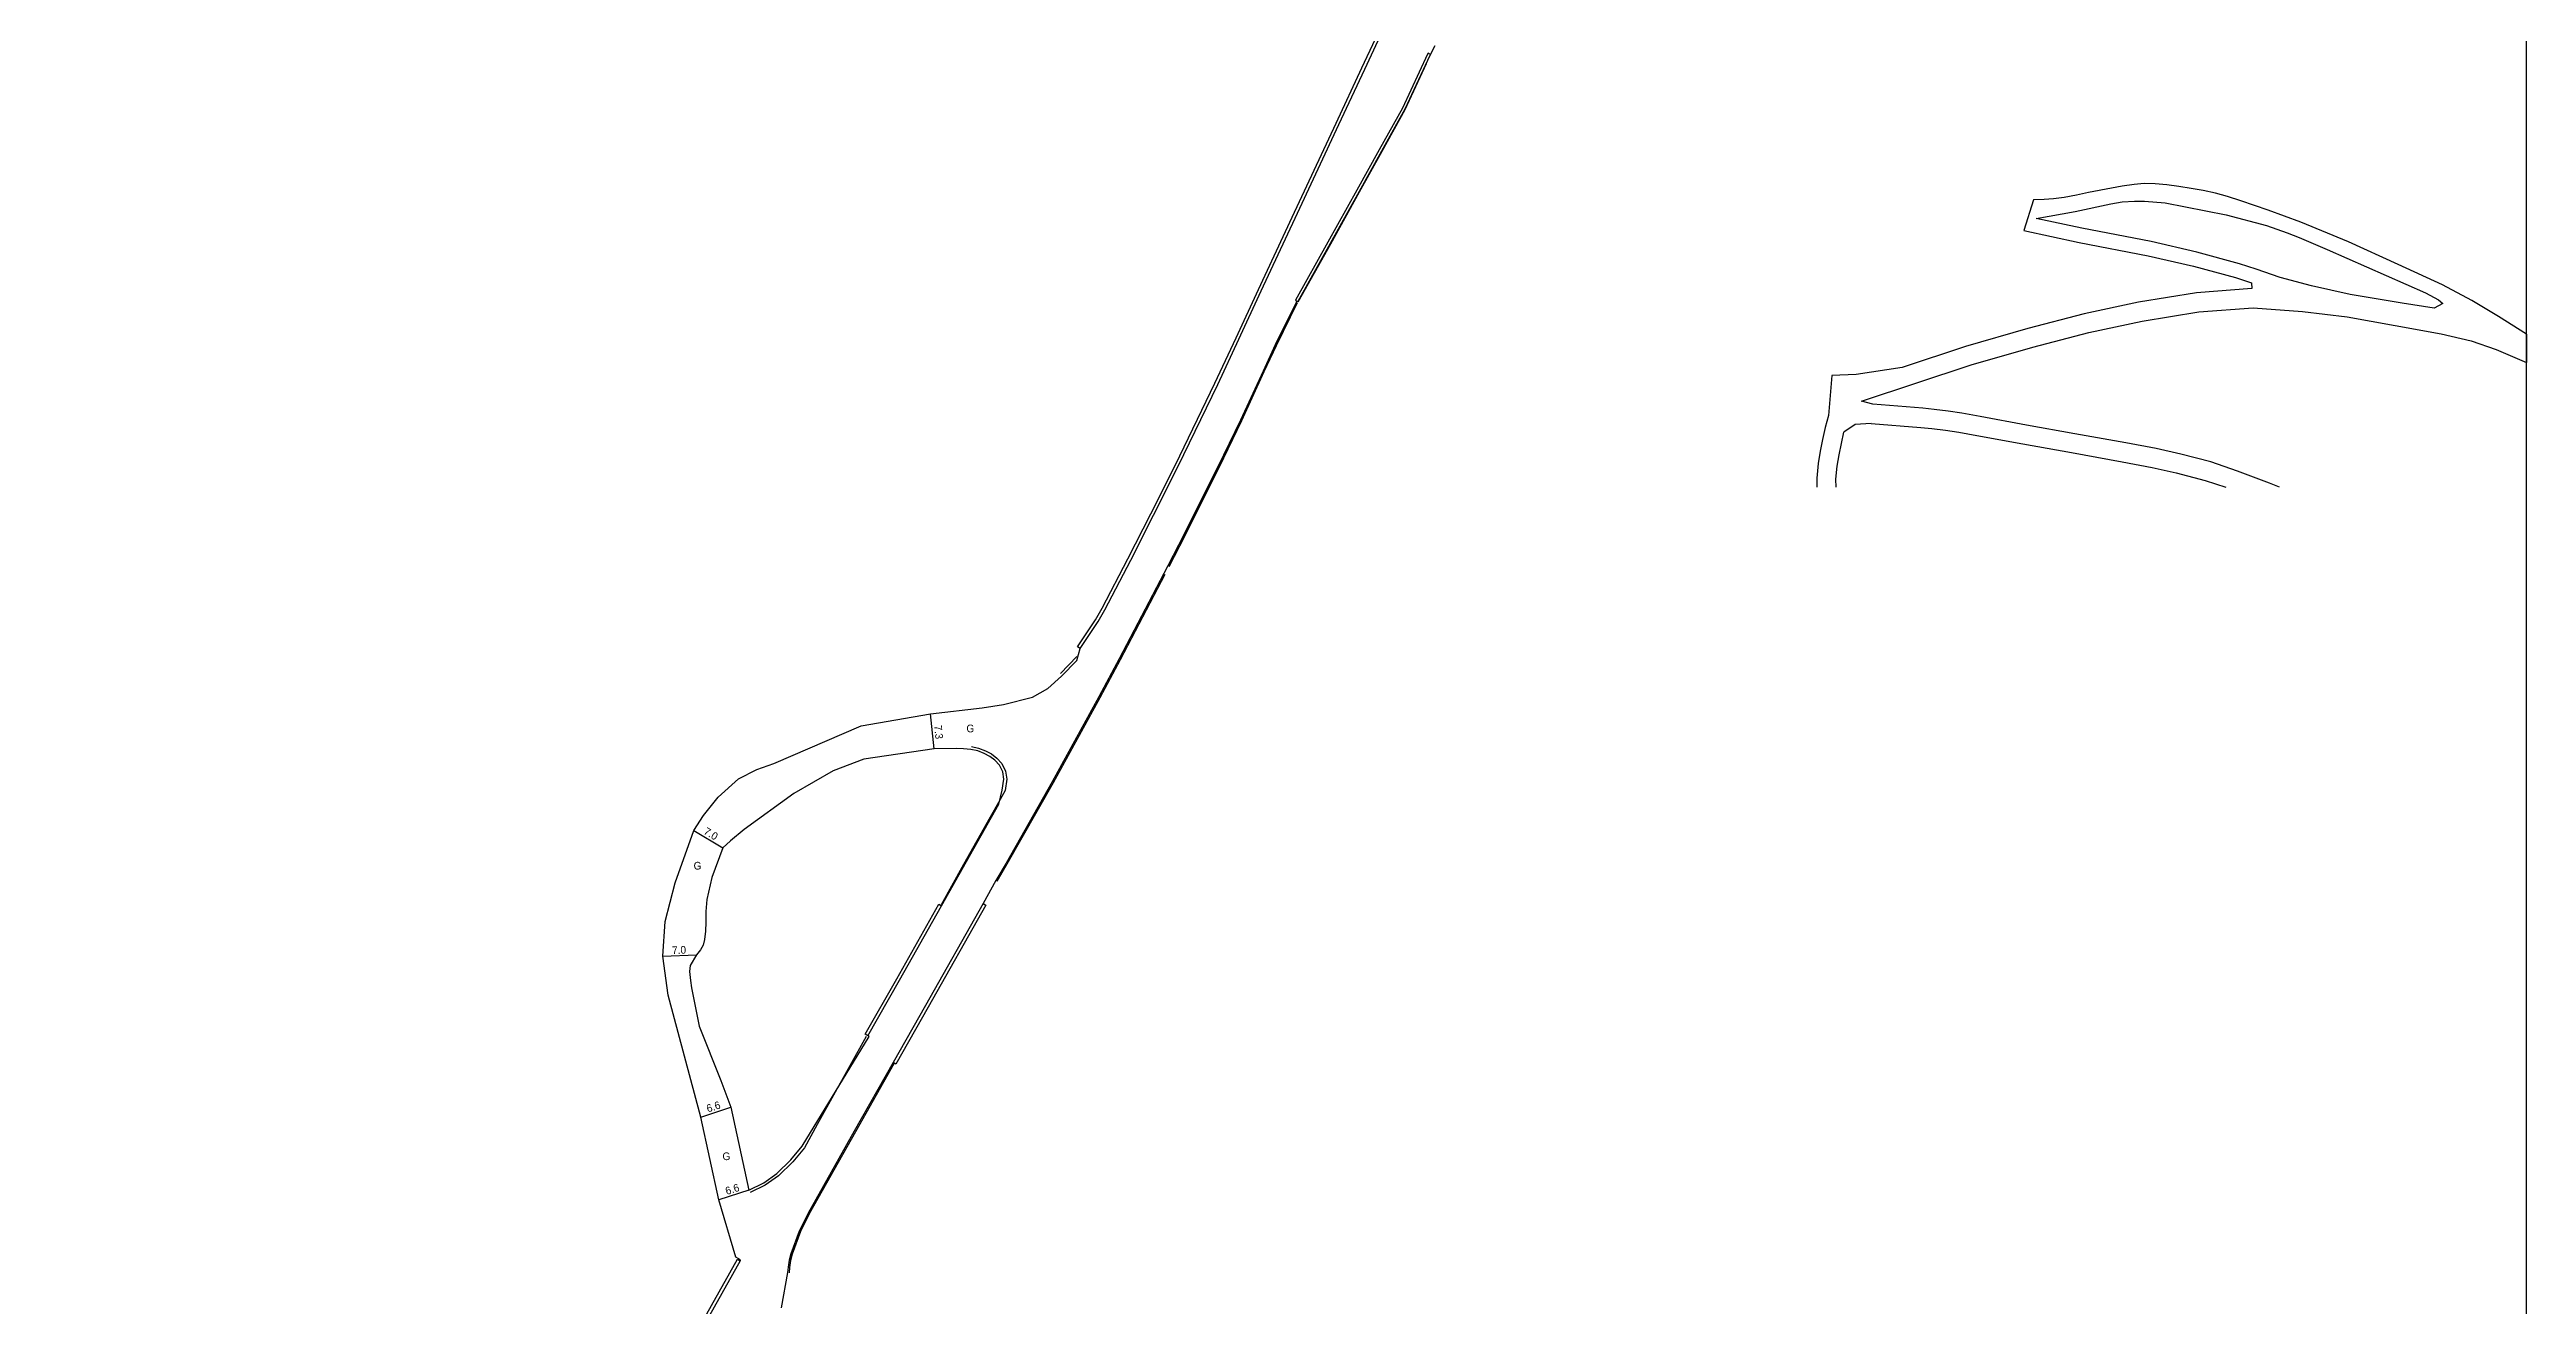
# Model space of a CAD drawing. Header units: metres. Extents: x 0 to 2400, y -93000 to -90000.
# Drawn here: x 1885 to 2400, y -92217 to -91956 of the extents above; entities that cross this region are included whole.
import ezdxf

# ---------------------------------------------------------------- set-up
doc = ezdxf.new("R2010")
doc.units = ezdxf.units.M
doc.header["$LTSCALE"] = 2.5
for name, color, linetype in [('側溝・桝', 7, 'Continuous'), ('図郭', 7, 'Continuous'), ('幅員', 7, 'Continuous'), ('歩道・分離帯・安全施設', 7, 'Continuous'), ('舗装', 7, 'Continuous'), ('道路', 7, 'Continuous')]:
    doc.layers.add(name, color=color, linetype=linetype)
doc.styles.get("Standard").update_dxf_attribs({"font": ''})
doc.styles.get('Standard').set_extended_font_data('@MS PGothic')

msp = doc.modelspace()

# ---------------------------------------------------------------- linework, layer by layer
at = {"layer": '側溝・桝'}
for points in [[(2099.5, -92080.29), (2103.21, -92074.67), (2104.64, -92072.22), (2110, -92061.91), (2114.74, -92052.55), (2119.85, -92042.38), (2128.09, -92025.38), (2132.47, -92015.94), (2137.11, -92005.94), (2144.15, -91990.84), (2153.26, -91971.37), (2158.62, -91959.86), (2163.72, -91948.96), (2165.55, -91945), (2164.96, -91944.73)], [(2172.27, -91956.78), (2171.77, -91956.53), (2171.67, -91956.73), (2166.45, -91967.92), (2161.65, -91976.6), (2156.97, -91985.01), (2150.98, -91995.81), (2144.22, -92007.88), (2144.52, -92008.03)], [(2055.4, -92160.77), (2061.94, -92149.23), (2070.69, -92133.75)], [(2079.34, -92133.29), (2067.33, -92154.49), (2060.63, -92166.29)], [(2028.84, -92207.51), (2019.63, -92223.96), (2015.99, -92229.66), (2013.17, -92233.67), (2009.82, -92238.21), (2006.03, -92242.88), (2001.96, -92247.51), (1998.55, -92251.04), (1993.48, -92255.56), (1987.96, -92259.73), (1983.31, -92262.86), (1978.7, -92265.64), (1975.52, -92267.4), (1975.21, -92266.83)]]:
    msp.add_lwpolyline(points, dxfattribs=at)
at = {"layer": '図郭'}
msp.add_lwpolyline([(1600, -92400), (2400, -92400), (2400, -91800), (1600, -91800)], close=True, dxfattribs=at)
at = {"layer": '幅員'}
for points in [[(2069.16, -92101.1), (2068.38, -92093.85)], [(2019.25, -92118.07), (2025.25, -92121.68)], [(2012.76, -92144.21), (2019.76, -92143.93)], [(2020.66, -92177.7), (2026.92, -92175.62)], [(2030.67, -92192.82), (2024.4, -92194.87)]]:
    msp.add_lwpolyline(points, dxfattribs=at)
at = {"layer": '歩道・分離帯・安全施設'}
for points in [[(2144.81, -92008.18), (2151.55, -91996.13), (2157.54, -91985.33), (2162.22, -91976.92), (2167.04, -91968.22), (2171.49, -91958.69)], [(2117.98, -92063.19), (2120.2, -92058.93), (2128.36, -92042.65), (2133.07, -92032.9), (2137.75, -92022.71), (2140.29, -92017.28), (2144.68, -92008.35)], [(2082.25, -92128.61), (2084.35, -92125.01), (2093.95, -92108.08), (2103.64, -92090.47), (2107.88, -92082.54), (2117.14, -92064.82)], [(2098.82, -92081.89), (2095.43, -92085.46)], [(2076.89, -92100.63), (2078.39, -92100.97), (2079.83, -92101.51), (2081.09, -92102.18), (2082.18, -92103.03), (2083.22, -92104.15), (2083.99, -92105.74), (2084.24, -92107.4), (2083.91, -92109.77)], [(2083.91, -92109.77), (2082.5, -92112.26), (2080.83, -92115.35), (2075.27, -92125.17), (2070.62, -92133.57)], [(2055.05, -92160.91), (2044.85, -92179.17), (2042.23, -92184.06)], [(2060.79, -92166.62), (2052.82, -92180.74), (2043.2, -92197.77), (2041.41, -92201.45), (2039.64, -92206.17), (2039.32, -92207.44), (2039.1, -92208.9), (2039, -92210)], [(2042.23, -92184.06), (2039.83, -92186.98), (2036.82, -92189.86), (2034.04, -92191.83), (2030.94, -92193.36)]]:
    msp.add_lwpolyline(points, dxfattribs=at)
at = {"layer": '道路'}
for points in [[(2098.96, -92079.94), (2102.66, -92074.33), (2104.07, -92071.91), (2109.42, -92061.61), (2114.16, -92052.26), (2119.27, -92042.09), (2127.5, -92025.1), (2131.88, -92015.67), (2136.52, -92005.67), (2143.56, -91990.57), (2152.67, -91971.09), (2158.03, -91959.58), (2163.13, -91948.68)], [(2173.17, -91954.98), (2172.18, -91956.97), (2166.96, -91968.18), (2162.14, -91976.87), (2157.46, -91985.28), (2151.47, -91996.08), (2144.73, -92008.13), (2144.52, -92008.03), (2140.03, -92017.15), (2137.49, -92022.59), (2132.81, -92032.77), (2128.1, -92042.52), (2119.94, -92058.8), (2117.72, -92063.06), (2116.88, -92064.69), (2107.62, -92082.41), (2103.38, -92090.33), (2093.69, -92107.94), (2084.1, -92124.87), (2082, -92128.47), (2079.34, -92133.29), (2079.93, -92133.63), (2067.92, -92154.82), (2061.23, -92166.63), (2060.63, -92166.29), (2052.57, -92180.6), (2042.95, -92197.64), (2041.14, -92201.34), (2039.36, -92206.08), (2039.04, -92207.39), (2038.82, -92208.87), (2038.72, -92209.97), (2037.38, -92217.34)], [(2297.56, -91986.98), (2295.6, -91993.4)], [(2400, -92014.93), (2394.18, -92011.26), (2388.67, -92007.93), (2382.53, -92004.68), (2373.31, -92000.43), (2363.03, -91995.72), (2353.11, -91991.65), (2346.3, -91989.17), (2340.67, -91987.2), (2337.88, -91986.31), (2335.4, -91985.61), (2332.8, -91985.06), (2330.33, -91984.64), (2327.77, -91984.2), (2325.26, -91983.88), (2322.86, -91983.7), (2320.55, -91983.63), (2318.46, -91983.78), (2316.03, -91984.15), (2313.75, -91984.58), (2309.03, -91985.46), (2306.5, -91986.02), (2303.95, -91986.49), (2301.76, -91986.77), (2299.8, -91986.91), (2297.56, -91986.98)], [(2298.14, -91990.88), (2306.2, -91989.4), (2313.64, -91987.83), (2316.02, -91987.45), (2318.57, -91987.27), (2320.66, -91987.27), (2324.95, -91987.61), (2337.58, -91990.11), (2346.02, -91992.36), (2350.3, -91993.87), (2352.79, -91994.86), (2358.57, -91997.3), (2379.02, -92006.35), (2381.74, -92007.81), (2382.63, -92008.58), (2380.84, -92009.55), (2374.18, -92008.49), (2363.36, -92006.68), (2355.32, -92004.86), (2348.83, -92003.16), (2343.81, -92001.4)], [(2343.81, -92001.4), (2340.39, -92000.28), (2331.54, -91997.91), (2322.01, -91995.68), (2307.62, -91992.92), (2298.14, -91990.88)], [(2295.6, -91993.4), (2307.03, -91995.86), (2321.39, -91998.61), (2330.8, -92000.82), (2339.54, -92003.16), (2342.88, -92004.25)], [(2342.95, -92005.46), (2331.46, -92006.3), (2319.38, -92008.27), (2308.12, -92010.68), (2296.4, -92013.77), (2283.44, -92017.49), (2270.27, -92021.87)], [(2342.88, -92004.25), (2342.95, -92005.46)], [(2261.82, -92028.88), (2284.62, -92021.32), (2297.47, -92017.63), (2309.05, -92014.57), (2320.12, -92012.2), (2331.93, -92010.28), (2343.24, -92009.45)], [(2343.24, -92009.45), (2353.45, -92010.18), (2362.75, -92011.31), (2372.69, -92013.09), (2382.25, -92014.83), (2388.49, -92016.34), (2393.74, -92018.09), (2400, -92020.84)], [(2400, -92014.93), (2400, -92020.84)], [(2270.27, -92021.87), (2260.74, -92023.28), (2255.66, -92023.51), (2254.98, -92031.82)], [(2254.98, -92031.82), (2254.3, -92034.31), (2253.75, -92036.83), (2253.25, -92039.27), (2252.83, -92041.8), (2252.53, -92044.88), (2252.54, -92046.76)], [(2264.18, -92029.5), (2261.82, -92028.88)], [(2348.68, -92046.76), (2346.6, -92045.9), (2339.95, -92043.37), (2334.41, -92041.48), (2328.18, -92039.84), (2323.04, -92038.7), (2316.74, -92037.5), (2306.16, -92035.61), (2296.09, -92033.81), (2286.51, -92032.04), (2282.68, -92031.35), (2279.87, -92030.95), (2276.95, -92030.55), (2274.56, -92030.3), (2264.18, -92029.5)], [(2256.54, -92046.76), (2256.53, -92045.06), (2256.8, -92042.33), (2257.19, -92039.99), (2257.66, -92037.65), (2258.18, -92035.26)], [(2263.87, -92033.49), (2260.51, -92033.68), (2258.18, -92035.26)], [(2263.87, -92033.49), (2274.2, -92034.29), (2276.47, -92034.52), (2279.32, -92034.91), (2282.04, -92035.29), (2285.79, -92035.98), (2295.38, -92037.75), (2305.46, -92039.55), (2316.01, -92041.43), (2322.23, -92042.62), (2327.23, -92043.73), (2333.25, -92045.31), (2337.52, -92046.76)], [(2095.59, -92086.02), (2098.83, -92082.76), (2099.5, -92080.29), (2098.96, -92079.94)], [(2027.96, -92206.75), (2024.4, -92194.87), (2020.66, -92177.7), (2013.86, -92152.34), (2012.76, -92144.21), (2013.3, -92137), (2015.33, -92128.96), (2019.25, -92118.07), (2021.22, -92114.95), (2024.26, -92111.16), (2028.54, -92107.35), (2032.34, -92105.4), (2035.86, -92104.13), (2053.97, -92096.34), (2068.38, -92093.85), (2079.15, -92092.62), (2083.6, -92091.93), (2089.57, -92090.35), (2092.78, -92088.6), (2095.59, -92086.02)], [(2083.31, -92109.69), (2083.64, -92107.41), (2083.41, -92105.92), (2082.72, -92104.49), (2081.77, -92103.47), (2080.76, -92102.69), (2079.58, -92102.06), (2078.22, -92101.54), (2076.76, -92101.22), (2075.24, -92101.1), (2073.84, -92101.08), (2069.16, -92101.1), (2054.58, -92103.26), (2048.21, -92105.68), (2040, -92110.41), (2029.67, -92117.87), (2026.84, -92120.21), (2025.25, -92121.68), (2022.96, -92127.85), (2021.95, -92132.4), (2021.72, -92134.95), (2021.71, -92137.11), (2021.68, -92139.03), (2021.46, -92140.72), (2021.14, -92141.94), (2020.62, -92142.88), (2019.76, -92143.93), (2018.48, -92146.15), (2018.32, -92147.38), (2018.53, -92149.26), (2018.73, -92150.79), (2020.31, -92158.79), (2024.84, -92170.04), (2026.92, -92175.62), (2030.67, -92192.82), (2033.74, -92191.31), (2036.44, -92189.39), (2039.39, -92186.57), (2041.76, -92183.68)], [(2041.76, -92183.68), (2055.68, -92160.93), (2054.83, -92160.45), (2061.37, -92148.91), (2070.13, -92133.43), (2070.69, -92133.75), (2082.63, -92112.62), (2083.31, -92109.69)], [(1975.21, -92266.83), (1978.38, -92265.08), (1982.96, -92262.32), (1987.58, -92259.2), (1993.06, -92255.06), (1998.1, -92250.57), (2001.48, -92247.07), (2005.54, -92242.46), (2009.31, -92237.81), (2012.65, -92233.29), (2015.45, -92229.3), (2019.07, -92223.63), (2028.28, -92207.18), (2028.84, -92207.51), (2028.94, -92207.33), (2027.96, -92206.75)]]:
    msp.add_lwpolyline(points, dxfattribs=at)

# ---------------------------------------------------------------- texts
at = {"layer": '幅員'}
for s, rotation, p in [('7.3', 276.1097, (2069.14, -92096.27)), ('7.0', 329.0084, (2021.12, -92118.71)), ('7.0', 2.3016, (2014.74, -92143.79)), ('6.6', 18.3644, (2022.16, -92176.72)), ('6.6', 18.1412, (2026.08, -92193.86))]:
    msp.add_text(s, height=1.6, rotation=rotation, dxfattribs=at).set_placement(p)
at = {"layer": '舗装'}
for p in [(2075.86, -92097.68), (2019.18, -92126.21), (2025.18, -92186.6)]:
    msp.add_text('G', height=1.6, dxfattribs=at).set_placement(p)

doc.saveas('drawing.dxf')
